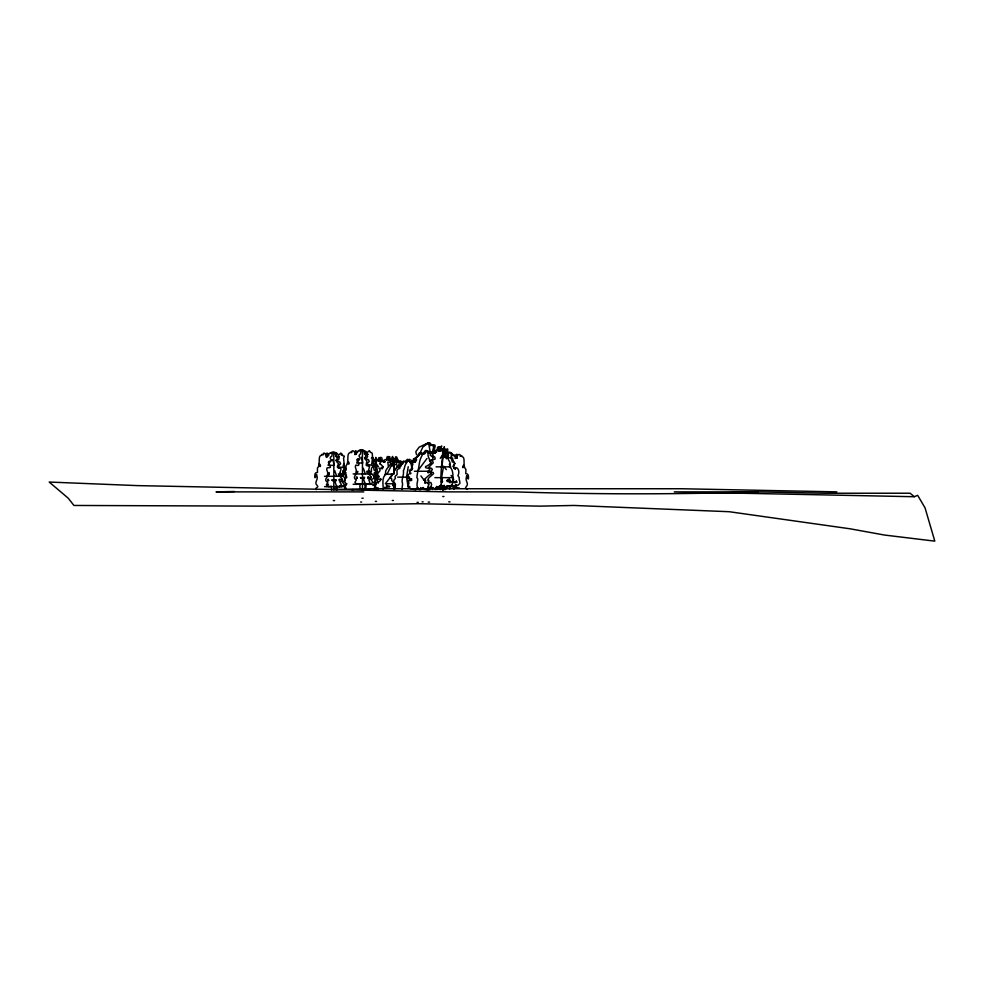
<?xml version="1.0" encoding="UTF-8"?>
<svg xmlns="http://www.w3.org/2000/svg" width="984" height="984" viewBox="0 0 984 984"><rect width="100%" height="100%" fill="white"/><g stroke="black" fill="none" stroke-linecap="round" stroke-linejoin="round"><path stroke-width="1.48" d="M375.63 480.204L375.605 474.878M442.837 453.144L442.542 458.2L442.8 449.11L443.255 453.981L443.55 448.753L444.239 451.103M375.765 460.5L375.777 457.376L375.667 462.345M430.254 452.419L428.594 442.862L428.434 443.686M375.839 461.496L377.807 473.661M388.348 466.195L387.794 462.049C396.761 462.222 381.804 469.675 386.454 474.239C381.3 476.453 383.305 485.137 383.256 489.601M443.612 489.811L444.042 485.198L444.19 489.528M375.642 473.575L375.667 462.443M393.416 462.074L393.686 461.299L393.612 466.551L393.44 458.507L392.936 461.976L395.199 470.254M444.596 489.466C444.461 487.572 445.9 485.776 446.601 486.613L451.312 486.526L452.32 485.727L454.091 486.354L453.636 485.567M392.813 459.097C392.751 470.696 398.618 451.164 397.032 462.074M394.067 473.919L393.76 466.195M375.605 489.688L375.605 485.469M423.44 454.104C425.162 453.981 424.805 447.486 428.003 453.538C427.88 457.031 429.098 458.495 430.709 461.951L430.967 463.71M392.493 459.073L392.518 456.404L392.395 459.122M375.63 480.352L375.63 484.362M380.476 478.581L380.476 479.405L381.435 479.356M417.671 456.478C417.868 458.286 412.726 456.822 415.814 459.43C415.027 464.559 412.468 459.282 411.779 463.452L411.829 466.465C413.083 467.978 410.316 468.765 410.402 470.869M446.035 486.637L445.629 489.577M414.055 462.197L414.202 459.516L415.74 458.704M374.006 489.122C377.315 486.453 372.948 485.53 374.301 483.058C376.626 479.712 373.157 476.982 374.375 472.627C376.343 479.737 377.401 470.5 374.006 470.057C373.576 464.891 372.432 457.363 372.259 453.317C370.919 451.607 370.23 453.329 370.021 451.558C369.258 448.458 366.626 455.469 366.183 451.582L360.55 449.651L357.18 451.582C356.319 455.149 353.871 449.762 352.087 450.869C351.805 454.989 350.894 450.364 349.812 452.8C346.183 453.464 349.541 462.431 346.011 465.789L346.122 470.057C341.669 468.802 343.859 480.118 344.732 472.308C345.212 472.332 346.368 477.4 345.446 478.79M445.85 453.144C449.565 449.184 448.925 460.819 446.207 457.24C445.051 454.719 447.154 442.456 444.645 453.772C442.087 454.313 445.592 446.564 441.73 449.454C434.03 454.633 442.997 446.552 438.249 446.798C435.826 447.781 439.454 451.053 435.604 450.291L434.928 452.32L432.96 452.812C429.885 449.688 432.394 453.821 430.352 454.485L430.131 455.161C434.473 457.154 433.71 460.18 429.418 460.647C433.427 462.578 427.942 465.801 425.506 466.551L425.629 467.707L429.245 468.532L429.897 469.823C428.077 470.315 426.207 474.103 429.405 472.345L430.844 472.394L431.423 473.648C427.536 475.862 427.031 477.424 423.501 479.983C429.27 478.962 421.078 485.481 426.97 482.48L428.126 482.541L427.991 483.796L429.024 484.399L427.671 487.203L433.378 487.67L432.505 489.577M375.79 460.783L375.876 459.503M425.248 489.478L425.186 488.679L424.498 488.987M402.05 489.466C401.952 485.1 403.342 484.768 402.001 481.483C402.358 476.994 403.957 474.952 403.44 470.487C404.805 468.728 404.264 466.195 405.789 463.993C406.527 462.861 407.548 459.516 409.258 459.909M439.012 486.699C438.36 488.654 441.742 487.584 440.229 489.466M450.18 453.107L448.913 452.271L446.761 453.144L446.994 449.11L445.334 451.447M396.146 462.074L398.2 461.299L399.418 462.049C396.158 478.531 396.798 449.442 394.547 461.73C392.161 466.576 389.553 453.845 390.451 462.074M441.816 479.638L441.902 478.777L442.468 481.754L441.976 479.208M442.369 457.794C441.262 467.855 439.7 483.156 442.652 489.811M393.083 464.989L393.182 463.858L393.182 465.899M447.4 454.067C446.711 460.475 453.636 457.88 451.644 453.107L450.106 452.271L447.474 453.144L447.769 449.11L445.444 452.751M402.641 463.772L401.128 463.132L402.148 461.668L405.322 461.299L407.376 459.319L410.426 462.48L413.096 461.238L413.944 462.062M444.288 450.943L444.227 446.736L445.26 452.456M425.076 489.478L422.997 487.474L420.328 489.712M393.772 485.567C394.104 487.449 393.428 486.908 393.625 486.502M444.952 487.621L443.636 488.458L444.547 487.621M457.486 456.109L456.761 454.264L454.165 456.514M441.508 481.729L441.828 482.861L441.496 481.668M441.914 466.846L443.427 453.415L446.392 458.802M455.924 484.448L455.174 485.592M408.877 480.77L411.743 480.377M451.189 455.358L451.115 454.583M383.01 467.867L383.256 466.551M429.098 489.712L430.66 487.203M393.772 489.466L394.35 487.424M443.612 488.458L446.65 486.834M408.237 466.736L406.527 477.142L408.237 487.56M393.649 486.772L393.526 484.841L395.47 485.014C396.343 483.255 391.005 481.779 395.433 478.359C393.477 475.702 398.422 475.272 397.032 473.058L396.983 470.487C396.724 468.236 402.751 469.122 398.717 466.195M441.558 477.646L443.575 466.207L446.367 469.639M445.211 452.099C444.928 456.232 442.505 451.877 444.251 449.996C443.476 446.724 437.081 454.214 440.414 448.852C439.282 443.403 439.258 450.881 437.019 450.291L436.466 452.32L434.842 452.812C432.284 449.737 434.424 453.759 432.714 454.485L433.12 455.973L434.867 457.129L435.149 459.036L432.124 460.217L433.267 462.787L428.655 467.302L431.804 468.532L432.333 469.823C430.943 470.291 429.208 474.067 431.939 472.345L433.12 472.394L433.587 473.648C431.558 475.789 427.24 478.286 427.917 480.499C431.25 479.245 425.186 485.752 429.934 482.48L430.881 482.541L431.619 484.399L430.106 489.577M345.163 470.721L345.568 468.63L344.474 467.019L343.564 458.224L344.4 456.146L342.85 455.752L342.161 454.067L341.411 455.211L340.907 453.009L338.484 455.223L337.561 453.944C335.015 450.807 331.522 452.8 331.879 456.293C329.123 456.785 330.329 460.008 332.297 460.291C330.636 460.893 329.332 462.16 329.05 463.931C332.051 468.876 329.456 467.265 327.18 467.843C325.606 470.106 328.668 471.791 327.488 474.534C333.441 472.012 322.924 478.63 326.442 481.41L327.783 482.111L326.405 484.829L328.521 486.748L331.251 486.256M345.199 486.514L345.827 487.757M424.707 488.863L424.584 489.478L424.498 488.679M435.543 489.577L436.17 487.67L435.432 487.806M363.121 483.476C365.408 483.796 366.146 488.642 363.059 489.7M438.667 450.943L438.803 450.291C445.875 438.458 437.117 455.026 442.32 450.094M399.516 466.92L399.787 465.297L401.128 465.518L401.583 464.054L402.899 463.513L403.477 461.262L406.306 462.541L409.209 459.294L413.083 461.41L413.526 458.704L414.965 458.987M443.304 457.265L443.206 455.149L443.329 456.232M407.77 459.909C409.885 461.422 411.878 463.784 411.73 468.925M376.294 461.496L376.306 463.292M394.584 489.601L394.695 485.456M416.343 460.893L416.515 459.43C413.674 457.154 419.676 456.65 418.815 453.575L419.861 452.603L422.862 454.141M331.473 489.847L331.46 486.588M345.851 474.325C347.352 478.544 341.78 480.253 345.716 483.058C347.598 485.715 341.485 486.219 346.134 489.122M326.257 455.211L327.045 452.984L328.951 455.051M411.853 462.013L412.431 461.312L415.076 462.037M412.776 463.452L412.874 464.928M394.203 487.916L394.658 486.613L393.735 485.899M386.626 460.131L388.471 459.122L388.003 457.88M439.454 485.825C440.857 485.001 444.202 486.932 442.8 489.811M329.738 461.053L328.078 465.346L334.117 465.346L332.899 459.614M358.361 458.692L356.688 462.984L362.739 462.984L361.509 457.252M440.771 487.203L440.414 485.69M410.623 473.919L410.992 473.058M427.13 489.417L427.487 488.101L428.04 489.724M450.278 480.758L449.257 480.044L448.766 481.065L449.356 478.777L448.79 481.114L451.435 481.705M443.009 487.461L443.464 488.458M386.995 474.202L392.997 462.345C393.797 463.292 393.526 455.186 391.202 459.208C384.769 462.664 391.62 456.687 387.733 456.465C385.359 457.339 388.84 460.34 385.064 459.553L383.698 461.779C379.849 460.131 381.509 461.299 379.775 463.267L379.553 463.87C383.28 465.137 383.858 468.753 379.049 468.335C381.89 470.044 378.643 473.243 375.507 473.538M370.07 477.572C369.467 480.487 372.506 476.207 370.599 476.773M378.914 460.856L378.926 459.454L377.696 461.004M401.005 465.715L401.214 462.049L399.676 461.299L397.044 461.927M444.042 456.232L444.497 455.149L444.301 457.437M400.746 461.963C401.853 458.974 397.499 464.128 398.028 459.553L397.069 459.528M373.563 467.24L375.827 463.292L378.545 466.846M439.873 489.528C443.267 488.876 437.634 487.178 440.635 485.198C441.914 488.064 443.452 484.399 442.862 487.486M439.454 488.494L439.307 486.367M425.937 489.651L426.785 489.614M453.329 488.199C453.095 487.879 458.335 486.379 455.531 484.497M380.943 461.066C380.98 459.971 377.745 457.265 381.128 457.4C383.502 458.273 380.008 461.287 383.809 460.5L383.92 461.914M393.637 464.989L394.35 463.858L394.08 465.875M326.86 476.293L329.234 472.541M326.86 486.637L328.447 484.128M355.47 473.944L357.069 471.434M448.95 481.656C453.686 480.844 448.2 484.3 450.069 481.668M449.122 479.651L448.642 481.053L448.212 480.044M456.318 480.696L456.896 482.209M440.266 458.323L443.489 453.452L443.833 456.428M371.374 458.212C372.579 455.678 374.412 459.417 372.259 460.008M333.232 480.758L331.78 479.909L332.912 480.733M361.854 478.409L360.402 477.548L361.534 478.384M388.163 457.265C392.973 453.907 385.519 464.78 392.419 458.2M417.437 471.25L426.982 458.47M392.21 474.755L385.371 483.759L394.313 483.759M415.605 489.712L417.339 488.248L418.741 488.618M414.83 489.712L416.699 488.248L418.52 488.593M373.822 476.822L375.765 474.571L377.868 476.416M360.082 483.661L356.823 484.251L354.892 482.332L356.405 479.749L355.064 479.06C351.854 475.85 361.915 469.995 356.036 471.939C357.29 469.196 354.043 467.548 355.925 465.038C358.914 466.096 359.996 465.383 357.684 461.398C363.551 456.256 356.147 457.498 360.501 453.932C360.255 448.876 365.679 449.184 365.224 453.932L366.663 454.091L367.659 456.342L367.376 457.191L364.633 457.929L368.569 459.811L369.209 461.398L367.364 463.415L367.832 465.998M359.172 451.016C361.964 448.704 364.621 450.721 364.412 453.932C368.692 456.883 361.522 457.216 366.884 460.733C366.749 463.12 364.843 467.4 368.053 465.002C369.726 464.374 373.551 465.088 372.567 467.252C369.553 468.113 373.563 474.239 369.553 470.979L368.606 471.422L368.742 472.861L372.223 474.325L373.699 476.182L373.981 478.261L371.029 479.749L373.157 482.332L369.984 484.386L365.827 483.661M339.935 486.662L339 486.502M454.165 462.64L454.866 463.587L454.227 463.993M424.744 445.026L427.007 443.796M382.37 468.089L382.026 468.999M453.981 468.532L455.543 468.679M415.469 462.136L414.079 460.869L414.916 460.155M336.036 479.688L334.548 480.623L336.147 480.77M339.997 468.273C340.636 465.727 345.642 468.027 343.785 469.958C340.968 470.549 344.917 476.687 340.944 473.341L339.984 473.771L340.12 475.223L344.117 477.031L345.31 479.712M368.619 465.912C371.251 465.014 367.77 469.7 368.828 471.176C369.418 474.042 367.155 469.196 366.712 471.902C367.499 474.153 372.936 475.702 369.861 479.06C366.577 480.069 372.53 482.566 368.164 483.907C367.081 484.091 365.593 484.78 364.486 482.947M455.051 458.519L455.088 457.708M417.892 455.899L419.356 455.272L419.996 452.628L422.653 454.141M452.947 466.588L453.772 464.854M441.422 485.198C439.122 487.105 443.366 488.716 440.869 489.528M345.175 480.721L342.407 482.111L344.535 484.682L341.362 486.748L339.861 486.084M368.84 489.614L370.021 489.626M430.279 489.417L431.336 488.101M345.679 485.419L346.909 483.697M440.438 488.31L442.148 486.797L441.57 485.69M378.163 487.916L378.36 488.814M384.043 461.742L384.67 461.877M433.489 451.865L434.399 451.644L434.953 453.157M426.736 489.651L429.27 489.614M373.096 485.506C376.245 485.395 375.827 482.689 377.364 482.172A6.248 6.212 -90 0 0 379.59 481.397L380.833 479.528L378.815 479.073C375.679 480.647 377.413 477.277 379.307 476.834L378.656 475.702L374.929 474.841M435.149 489.454C436.515 486.6 439.282 485.309 437.757 489.466M330.796 453.083C332.727 451.447 333.601 453.23 335.938 452.923C337.549 453.968 334.412 455.42 336.602 456.293L338.041 456.441L339.037 458.692L338.754 459.54L336.011 460.291L339.947 462.173L340.587 463.759L338.742 465.776L339.209 468.359M325.249 454.19L325.766 455.1M435.395 451.594L433.612 452.578L432.714 450.647C435.728 440.217 431.066 448.925 429.442 442.862L428.101 442.984M423.132 454.128L425.974 450.328L426.601 451.053M914.308 496.723L917.654 495.309L925.034 507.83L934.8 541.139L884.444 535.038L849.955 528.777L729.23 511.717L574.029 505.456L539.552 506.145L418.827 503.71L263.614 506.145L73.935 505.456L68.179 498.15L49.2 482.049L137.502 485.616L447.917 491.877L514.841 491.877A3849.777 3847.944 -89.6 0 0 758.344 491.877L825.269 493.23L910.114 493.23L914.308 496.723L674.249 491.877L758.344 491.877M453.821 467.892C458.716 465.899 459.909 472.591 457.917 475.69L459.221 477.523C458.913 479.392 459.589 480.315 459.836 482.209L459.922 483.353L457.732 485.592A1.857 1.833 -90 0 0 455.936 485.481L456.416 486.354L451.459 485.407M422.948 454.128C426.121 448.31 427.179 451.41 431.607 453.132M453.796 489.38C453.784 486.969 456.084 485.284 452.517 486.465L448.729 486.613L447.818 485.813C446.342 485.985 448.298 488.704 445.198 487.264M364.941 488.876C366.233 488.544 366.872 483.796 364.707 484.214M364.584 477.4L363.194 478.113L364.449 478.396M401.681 464.657C400.144 468.138 397.093 465.075 396.195 468.519L394.941 469.208C392.727 471.201 395.47 473.329 392.554 473.845L391.14 474.386C394.203 476.846 387.548 475.924 391.853 478.95C389.959 480.942 395.765 482 392.702 485.37L394.399 485.825L395.199 487.277M354.597 452.947L355.667 450.623L357.573 452.702M411.89 470.032L409.442 470.168L409.861 473.058L407.659 475.69L408.557 476.502L407.696 477.843L411.054 479.294L410.66 480.377L409.344 480.192C405.297 479.946 410.07 482.258 408.741 484.005L407.942 485.702L410.131 488.593L413.76 489.491M428.655 453.193L429.307 453.107M351.768 489.626L353.428 489.614M423.71 488.654L421.263 488.704L420.635 487.56M452.578 481.668L454.091 481.779L453.193 482.615M337.131 486.33L339.16 486.748L341.399 484.682L339.923 481.976L341.239 481.41C344.449 478.212 334.388 472.345 340.255 474.3C339.025 471.533 342.248 469.958 340.378 467.4C337.377 468.458 336.294 467.732 338.607 463.759C332.752 458.618 340.144 459.86 335.79 456.293C336.307 452.16 331.682 451.115 328.57 453.944C327.697 457.511 325.249 452.123 323.465 453.23C323.342 457.474 321.916 452.431 321.251 455.383C317.365 455.752 321.005 464.989 317.401 468.15L317.5 472.406C314.622 472.357 314.671 474.768 314.855 477.634C315.962 478.753 316.442 471.73 316.823 475.53C318.779 479.971 313.613 482.246 317.094 485.419C319.862 487.646 313.724 487.769 316.43 489.651M431.939 453.193L433.28 453.107M392.124 465.875L391.903 463.858L392.481 464.989M445.1 453.944L443.476 453.292L444.424 449.996L443.095 448.753M375.359 463.292L375.371 461.496M451.016 453.317L453.476 455.223M412.665 468.261L412.198 469.159M375.162 463.292L375.876 462.911L375.175 461.496M452.099 461.767L452.96 462.173M374.769 486.157C376.06 486.293 371.534 490.696 376.368 488.039L377.536 488.089L378.151 489.528M234.438 491.508L216 491.877L363.822 491.877M331.251 489.552L371.214 488.74L681.629 488.74L836.843 491.877M452.074 454.251L454.756 455.223C455.678 459.048 458.384 452.628 460.143 454.817C459.712 458.938 461.73 453.39 462.049 456.674C465.986 457.031 462.209 466.305 465.899 469.429L465.789 473.698C468.667 473.636 468.605 476.059 468.421 478.925C467.326 480.032 466.846 473.009 466.465 476.809C464.669 481.274 469.577 483.513 466.195 486.699L465.457 488.052L467.412 489.466M436.096 466.846L450.758 466.846L449.307 464.165M414.424 471.25L429.381 471.25M353.133 473.944L371.694 473.944L368.729 470.93M384.793 474.202L393.637 474.202M375.064 475.137L378.09 475.137M324.523 476.293L343.072 476.293L340.12 473.292M397.671 477.142L409.602 477.142M434.903 477.646L452.898 477.646L451.029 475.358M353.133 484.288L371.694 484.288M372.85 484.706L375.753 484.706M324.523 486.637L343.072 486.637M452.849 487.916L459.417 487.916M442.788 496.514L443.919 496.514M361.915 498.224L363.207 498.224M392.308 500.462L393.44 500.462M333.293 500.573L334.585 500.573M375.322 501.397L376.528 501.397M422.074 501.852L423.12 501.852M448.753 501.852L450.032 501.852M360.611 502.012L361.657 502.012M428.188 502.074L429.577 502.074M417.068 502.344L418.249 502.344M446.773 452.972L447.597 452.972M432.726 453.107C429.528 454.645 427.769 449.073 425.469 451.103C425.666 457.179 421.57 450.168 422.357 454.916C419.836 459.491 419.725 460.844 418.864 466.465C418.471 469.774 417.105 473.501 416.884 477.597C419.578 479.995 414.621 484.349 418.643 489.269L419.799 489.491M449.147 485.85L450.364 485.924L449.565 489.38M385.285 461.84L383.354 460.586L383.465 461.963M414.694 460.451L414.436 461.803M450.758 457.794C451.324 460.918 456.699 461.779 454.018 465.481A1.747 1.722 -90 0 0 453.722 466.896L455.223 468.077L455.321 469.393M435.371 452.689L433.759 450.647C437.757 440.488 431.89 447.671 431.632 444.793L429.639 442.862L427.942 442.984L419.135 447.166L415.851 451.644L416.281 454.104L418.151 456.109M380.267 461.213L376.577 459.134L374.879 460.807M432.406 456.392L433.255 456.625M447.806 457.794C448.187 460.955 451.361 461.939 449.737 465.481A1.747 1.021 -90 0 0 449.565 466.896C454.325 469.614 453.058 481.114 451.939 485.592A1.857 1.095 -90 0 0 450.881 485.481C451.324 487.264 449.134 485.124 447.781 486.613L447.031 485.813M414.977 462.025L413.649 461.188L413.305 462.148M410.672 478.654L411.841 479.11M452.087 460.709C453.575 461.115 452.861 457.056 451.299 457.572L451.029 457.166M436.453 486.367L437.277 487.289L436.502 489.466M392.604 458.2L393.944 459.294L392.997 462.197L392.395 459.294L393.034 458.359L395.433 460.118M337.192 486.588L337.18 489.847M372.161 461.066L375.125 459.159L376.503 460.241M450.192 480.352L449.614 479.688M400.992 462.997L401.521 463.87M346.11 472.947L345.175 471.902M394.756 463.931L395.088 464.768M414.079 460.869L413.219 460.389L413.231 461.803M336.208 486.588L336.196 489.847M450.352 481.68L449.061 480.044M396.146 459.073C393.28 456.133 398.409 455.826 396.687 459.122M409.393 486.281L409.984 486.908M373.219 461.004L372.358 459.922M361.866 489.7C358.766 488.642 359.504 483.796 361.792 483.476M409.873 478.421L408.95 477.707M392.997 462.345L394.855 464.719M420.906 475.899L425.248 481.717M374.006 461.004L372.801 459.454L372.813 460.856M430.512 445.678L432.185 444.633L432.443 445.629M372.419 459.208L372.715 459.958M430.451 444.301L429.282 442.862L428.237 442.984L422.751 447.166L420.709 451.644L420.98 454.104M455.481 485.419L456.822 487.916M441.582 485.469L442.812 486.268L442.997 489.811M346.417 475.727L346.749 477.634M445.112 489.454L444.805 487.609M363.33 468.212L365.335 473.944M362.838 477.117L365.335 484.288M334.708 470.573L336.712 476.293M334.216 479.479L336.712 486.637M375.765 474.571L378.237 483.255M381.632 461.767L381.398 460.5C379.455 460.992 379.443 454.411 378.483 459.221C381.386 463.882 375.777 457.474 375.162 460.241L375.162 460.807M375.876 459.651L375.888 460.327M362.456 449.651L362.456 489.7M333.834 452.013L333.834 489.847M343.736 464.128C341.731 469.073 345.47 464.202 343.736 464.128M372.358 461.767C370.353 466.711 374.08 461.84 372.358 461.767M463.452 465.407C460.635 470.426 465.899 465.395 463.452 465.407M393.981 485.149L393.957 486.896L393.981 485.149M389.627 486.613C385.396 488.593 388.963 484.251 389.627 486.613M339.283 456.699L338.201 456.551L339.283 456.699M367.905 454.337L366.823 454.19L367.905 454.337M328.668 480.438C327.254 482.16 327.807 476.613 328.668 480.438M357.29 478.076C355.814 479.762 356.454 474.288 357.29 478.076M328.447 462.308C330.243 463.907 329.173 459.639 328.447 462.308M357.069 459.946C358.889 461.582 357.746 457.203 357.069 459.946M447.536 480.364C447.08 480.721 445.826 480.278 447.511 481.508C449.836 482.935 447.277 477.572 447.536 480.364M457.179 457.978L455.653 457.831L457.179 457.978M386.687 486.281C388.213 488.15 385.839 482.467 386.687 486.281M327.672 456.551L326.134 456.834L327.672 456.551M356.294 454.19L354.757 454.473L356.294 454.19M384.732 487.424C385.728 489.478 387.844 486.896 384.732 487.424M334.351 480.463C336.553 482.025 335.974 478.212 334.351 480.463M362.973 478.113C365.212 479.663 364.535 475.85 362.973 478.113M339.271 479.565C338.644 483.39 341.202 477.572 339.271 479.565M367.881 477.203C367.352 481.078 369.677 475.1 367.881 477.203M452.861 479.208C451.226 483.574 455.481 478.544 452.861 479.208M319.013 464.128C320.353 469.848 321.485 463.636 319.013 464.128M347.635 461.767C348.976 467.486 350.107 461.275 347.635 461.767M341.509 479.565C340.833 483.513 343.994 477.363 341.509 479.565M456.502 482.197C452.775 484.067 453.452 480.426 456.502 482.197"/></g></svg>
